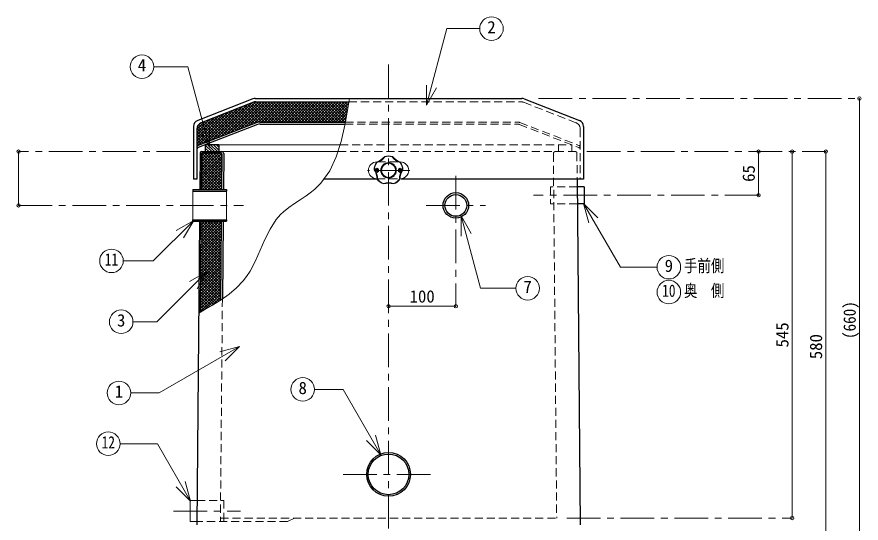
# Model space of a CAD drawing. Units: millimetres at full size, sheet at 1:10. Extents: x -2123 to 1927, y -1358 to 1452.
# Drawn here: x -650 to 605, y -731 to 22 of the extents above; entities that cross this region are included whole.
import ezdxf
from ezdxf.enums import TextEntityAlignment as Align

# ---------------------------------------------------------------- set-up
doc = ezdxf.new("R2010")
doc.units = ezdxf.units.MM
doc.header["$LTSCALE"] = 10
doc.header["$PDMODE"] = 32
doc.header["$PDSIZE"] = 5
doc.linetypes.add('CHAIN1', pattern=[8, 5, -1, 1, -1])
doc.linetypes.add('DASHED1', pattern=[1.8, 1.2, -0.6])
doc.layers.add('0-0', color=7, linetype='Continuous', lineweight=18)
doc.styles.add('ＭＳ ゴシック', font='')
doc.styles.get('ＭＳ ゴシック').set_extended_font_data('MS Gothic')

msp = doc.modelspace()

# ---------------------------------------------------------------- linework, layer by layer
at = {"layer": '0-0'}
for p, q in [((-41.56, -109.03), (-11.07, 4.78)), ((37.7, 4.78), (-11.07, 4.78)), ((-41.56, -109.03), (-41.56, -79.03)), ((-41.56, -109.03), (-26.56, -83.04)), ((-363.95, -172.13), (-378.95, -146.15)), ((-363.95, -172.13), (-363.95, -142.13)), ((-114.24, -193.44), (-115.3, -193.44)), ((-80.3, -193.44), (-81.37, -193.44)), ((-388.52, -236.74), (-388.52, -279.44)), ((-338.52, -236.74), (-338.52, -279.44)), ((192.11, -255.21), (199.88, -284.19)), ((192.11, -255.21), (213.32, -276.43)), ((192.11, -255.21), (246.85, -350.02)), ((10.23, -273.8), (10.23, -303.8)), ((10.23, -273.8), (25.23, -299.79)), ((10.23, -273.8), (39.06, -381.38)), ((-387.47, -280.45), (-413.45, -295.45)), ((-387.47, -280.45), (-402.47, -306.43)), ((301.39, -350.02), (246.85, -350.02)), ((-367.49, -356.18), (-393.47, -371.18)), ((-367.49, -356.18), (-382.49, -382.17)), ((91.51, -381.38), (39.06, -381.38)), ((-319.48, -468.09), (-348.46, -475.85)), ((-319.48, -468.09), (-340.69, -489.3)), ((-207.87, -531.74), (-165.32, -531.74)), ((-109.22, -628.91), (-165.32, -531.74)), ((-109.22, -628.91), (-116.98, -599.93)), ((-441.43, -612.55), (-496.93, -612.55)), ((-392.25, -697.73), (-441.43, -612.55)), ((-109.22, -628.91), (-130.43, -607.69)), ((-392.25, -697.73), (-413.46, -676.52)), ((-392.25, -697.73), (-400.01, -668.76)), ((-392.64, -697.09), (-392.64, -728.09)), ((-392.64, -697.09), (-382.51, -697.09)), ((-392.64, -728.09), (-382.79, -728.09))]:
    msp.add_line(p, q, dxfattribs=at)
at = {"layer": '0-0', "color": 4, "linetype": 'CHAIN1', "lineweight": 9}
for p, q in [((-97.8, -48.44), (-97.8, -808.09)), ((125.32, -99.12), (602.2, -99.12)), ((-392.8, -178.09), (-647.8, -178.09)), ((197.2, -178.09), (552.2, -178.09)), ((-66.3, -205.94), (-129.3, -205.94)), ((2.2, -214.09), (2.2, -408.09)), ((452.1, -243.09), (117.79, -243.09)), ((-647.8, -258.09), (-313.52, -258.09)), ((-41.8, -258.09), (46.2, -258.09)), ((-165.3, -658.09), (-30.3, -658.09)), ((-417.64, -712.59), (-317.64, -712.59)), ((167.2, -723.09), (502.2, -723.09))]:
    msp.add_line(p, q, dxfattribs=at)
at = {"layer": '0-0', "color": 5, "lineweight": 25}
for p, q in [((-299.55, -99.8), (-381.43, -131.64)), ((-295.93, -99.12), (100.32, -99.12)), ((103.95, -99.8), (185.82, -131.64)), ((-298.61, -104.8), (-376.43, -135.06)), ((-294.99, -104.12), (-156.78, -104.12)), ((-292.98, -134.8), (-380.89, -168.98)), ((-292.42, -137.8), (-380.89, -172.2)), ((-289.36, -134.12), (-161.86, -134.12)), ((-288.8, -137.12), (-162.38, -137.12)), ((-387.8, -140.96), (-387.8, -219.12)), ((-382.8, -144.38), (-382.8, -219.12)), ((192.2, -140.96), (192.2, -219.12)), ((-350.31, -168.09), (-370.31, -168.09)), ((-370.31, -168.09), (-370.31, -178.09)), ((-350.31, -168.09), (-350.31, -178.09)), ((-377.82, -180.07), (-378.31, -234.59)), ((-375.83, -181.08), (-376.31, -234.59)), ((-375.82, -178.09), (-345.83, -178.09)), ((-347.33, -180.09), (-374.83, -180.09)), ((-345.83, -181.6), (-346.31, -234.59)), ((-342.83, -181.11), (-343.31, -234.59)), ((-382.8, -219.12), (-387.8, -219.12)), ((-193.78, -218.44), (-114.69, -218.44)), ((192.2, -219.12), (-79.16, -219.12)), ((182.57, -219.12), (187.23, -733.09)), ((-388.52, -234.59), (-388.52, -236.74)), ((-388.52, -234.59), (-338.52, -234.59)), ((-388.52, -236.74), (-338.52, -236.74)), ((-338.52, -234.59), (-338.52, -236.74)), ((192.79, -230.59), (182.67, -230.59)), ((192.79, -230.59), (192.79, -255.59)), ((192.79, -255.59), (182.9, -255.59)), ((-388.52, -279.44), (-338.52, -279.44)), ((-388.52, -281.59), (-388.52, -279.44)), ((-388.52, -281.59), (-338.52, -281.59)), ((-378.74, -281.59), (-382.83, -733.09)), ((-376.74, -281.59), (-377.97, -417.29)), ((-346.74, -281.59), (-347.8, -399.14)), ((-343.74, -281.59), (-344.78, -397.07)), ((-338.52, -279.44), (-338.52, -281.59))]:
    msp.add_line(p, q, dxfattribs=at)
at = {"layer": '0-0', "color": 4, "lineweight": 9}
for p, q in [((602.2, -99.12), (602.2, -758.09)), ((-367.37, -163.73), (-314.7, -111.05)), ((-360.43, -161.03), (-307.76, -108.35)), ((-353.49, -158.33), (-300.81, -105.65)), ((-346.54, -155.63), (-295.04, -104.12)), ((-339.6, -152.93), (-290.79, -104.12)), ((-332.66, -150.23), (-286.55, -104.12)), ((-325.72, -147.53), (-282.31, -104.12)), ((-318.77, -144.83), (-278.06, -104.12)), ((-316.68, -111.82), (-293.51, -135)), ((-313.63, -110.64), (-290.12, -134.15)), ((-311.83, -142.13), (-273.82, -104.12)), ((-310.57, -109.45), (-285.9, -134.12)), ((-307.52, -108.26), (-281.66, -134.12)), ((-304.89, -139.43), (-269.58, -104.12)), ((-304.46, -107.07), (-277.42, -134.12)), ((-301.41, -105.88), (-273.18, -134.12)), ((-298.35, -104.7), (-268.93, -134.12)), ((-297.95, -136.73), (-265.34, -104.12)), ((-294.69, -104.12), (-264.69, -134.12)), ((-291.28, -134.3), (-261.09, -104.12)), ((-290.45, -104.12), (-260.45, -134.12)), ((-286.85, -134.12), (-256.85, -104.12)), ((-286.21, -104.12), (-256.21, -134.12)), ((-282.61, -134.12), (-252.61, -104.12)), ((-281.96, -104.12), (-251.96, -134.12)), ((-278.37, -134.12), (-248.37, -104.12)), ((-277.72, -104.12), (-247.72, -134.12)), ((-274.12, -134.12), (-244.12, -104.12)), ((-273.48, -104.12), (-243.48, -134.12)), ((-269.88, -134.12), (-239.88, -104.12)), ((-269.24, -104.12), (-239.24, -134.12)), ((-265.64, -134.12), (-235.64, -104.12)), ((-264.99, -104.12), (-234.99, -134.12)), ((-261.4, -134.12), (-231.4, -104.12)), ((-260.75, -104.12), (-230.75, -134.12)), ((-257.15, -134.12), (-227.15, -104.12)), ((-256.51, -104.12), (-226.51, -134.12)), ((-252.91, -134.12), (-222.91, -104.12)), ((-252.27, -104.12), (-222.27, -134.12)), ((-248.67, -134.12), (-218.67, -104.12)), ((-248.02, -104.12), (-218.02, -134.12)), ((-244.43, -134.12), (-214.43, -104.12)), ((-243.78, -104.12), (-213.78, -134.12)), ((-240.18, -134.12), (-210.18, -104.12)), ((-239.54, -104.12), (-209.54, -134.12)), ((-235.94, -134.12), (-205.94, -104.12)), ((-235.29, -104.12), (-205.29, -134.12)), ((-231.7, -134.12), (-201.7, -104.12)), ((-231.05, -104.12), (-201.05, -134.12)), ((-227.45, -134.12), (-197.45, -104.12)), ((-226.81, -104.12), (-196.81, -134.12)), ((-223.21, -134.12), (-193.21, -104.12)), ((-222.57, -104.12), (-192.57, -134.12)), ((-218.97, -134.12), (-188.97, -104.12)), ((-218.32, -104.12), (-188.32, -134.12)), ((-214.73, -134.12), (-184.73, -104.12)), ((-214.08, -104.12), (-184.08, -134.12)), ((-210.48, -134.12), (-180.48, -104.12)), ((-209.84, -104.12), (-179.84, -134.12)), ((-206.24, -134.12), (-176.24, -104.12)), ((-205.6, -104.12), (-175.6, -134.12)), ((-202, -134.12), (-172, -104.12)), ((-201.35, -104.12), (-171.35, -134.12)), ((-197.76, -134.12), (-167.76, -104.12)), ((-197.11, -104.12), (-167.11, -134.12)), ((-193.51, -134.12), (-163.51, -104.12)), ((-192.87, -104.12), (-162.87, -134.12)), ((-189.27, -134.12), (-159.27, -104.12)), ((-188.63, -104.12), (-161.38, -131.36)), ((-185.03, -134.12), (-157.11, -106.2)), ((-184.38, -104.12), (-160.75, -127.75)), ((-180.79, -134.12), (-157.9, -111.23)), ((-180.14, -104.12), (-160.11, -124.14)), ((-175.9, -104.12), (-159.48, -120.53)), ((-171.65, -104.12), (-158.85, -116.92)), ((-167.41, -104.12), (-158.22, -113.3)), ((-163.17, -104.12), (-157.65, -109.64)), ((-158.93, -104.12), (-157.07, -105.97)), ((-382.8, -166.43), (-335.53, -119.15)), ((-382.8, -162.18), (-342.47, -121.85)), ((-382.8, -157.94), (-349.41, -124.55)), ((-381.33, -169.19), (-328.58, -116.45)), ((-374.31, -166.43), (-321.64, -113.75)), ((-350.28, -124.89), (-327.11, -148.07)), ((-347.23, -123.7), (-324.05, -146.88)), ((-344.17, -122.52), (-321, -145.69)), ((-341.12, -121.33), (-317.94, -144.5)), ((-338.07, -120.14), (-314.89, -143.32)), ((-335.01, -118.95), (-311.83, -142.13)), ((-331.96, -117.76), (-308.78, -140.94)), ((-328.9, -116.58), (-305.73, -139.75)), ((-325.85, -115.39), (-302.67, -138.56)), ((-322.79, -114.2), (-299.62, -137.38)), ((-319.74, -113.01), (-296.56, -136.19)), ((-176.54, -134.12), (-158.74, -116.32)), ((-172.3, -134.12), (-159.64, -121.46)), ((-382.8, -153.7), (-356.35, -127.25)), ((-382.8, -149.46), (-363.3, -129.95)), ((-382.8, -145.21), (-370.24, -132.65)), ((-381.75, -139.92), (-377.25, -135.42)), ((-380.08, -137.52), (-357.66, -159.95)), ((-377.7, -135.66), (-354.6, -158.76)), ((-374.72, -134.4), (-351.55, -157.57)), ((-371.67, -133.21), (-348.49, -156.38)), ((-368.61, -132.02), (-345.44, -155.19)), ((-365.56, -130.83), (-342.38, -154.01)), ((-362.5, -129.64), (-339.33, -152.82)), ((-359.45, -128.46), (-336.27, -151.63)), ((-356.39, -127.27), (-333.22, -150.44)), ((-353.34, -126.08), (-330.16, -149.26)), ((-168.06, -134.12), (-160.54, -126.6)), ((-163.82, -134.12), (-161.44, -131.75)), ((-382.8, -147.53), (-366.82, -163.51)), ((-382.75, -143.34), (-363.76, -162.32)), ((-381.81, -140.04), (-360.71, -161.13)), ((-382.8, -151.77), (-369.87, -164.7)), ((-382.8, -156.01), (-372.93, -165.89)), ((-382.8, -160.26), (-375.98, -167.07)), ((-382.8, -164.5), (-379.04, -168.26)), ((-382.8, -168.74), (-381.9, -169.64)), ((-382.8, -170.67), (-382.38, -170.25)), ((-370.31, -168.51), (-360.73, -178.09)), ((-370.31, -172.75), (-364.97, -178.09)), ((-366.49, -168.09), (-356.49, -178.09)), ((-362.24, -168.09), (-352.24, -178.09)), ((-358, -168.09), (-350.31, -175.78)), ((-353.76, -168.09), (-350.31, -171.54)), ((-350.31, -168.09), (-169.81, -168.09)), ((-647.8, -178.09), (-647.8, -258.09)), ((-376.14, -214.91), (-345.86, -184.64)), ((-376.1, -210.63), (-346.14, -180.68)), ((-376.06, -206.35), (-349.79, -180.09)), ((-376.02, -202.07), (-354.03, -180.09)), ((-375.98, -197.79), (-358.28, -180.09)), ((-375.94, -193.51), (-362.52, -180.09)), ((-375.9, -189.23), (-366.76, -180.09)), ((-375.86, -184.94), (-371.01, -180.09)), ((-375.86, -184.17), (-346.12, -213.9)), ((-375.47, -180.32), (-346.09, -209.7)), ((-371.46, -180.09), (-346.05, -205.49)), ((-370.31, -176.99), (-369.21, -178.09)), ((-367.21, -180.09), (-346.01, -201.29)), ((-362.97, -180.09), (-345.97, -197.09)), ((-358.73, -180.09), (-345.93, -192.88)), ((-354.49, -180.09), (-345.9, -188.68)), ((-350.24, -180.09), (-345.86, -184.47)), ((-345.83, -178.09), (-173.02, -178.09)), ((452.2, -243.09), (452.2, -178.09)), ((502.2, -178.09), (502.2, -723.09)), ((552.2, -758.09), (552.2, -178.09)), ((-376.25, -227.76), (-345.98, -197.48)), ((-376.21, -223.48), (-345.94, -193.2)), ((-376.17, -219.2), (-345.9, -188.92)), ((-375.97, -196.79), (-346.24, -226.52)), ((-375.93, -192.58), (-346.2, -222.31)), ((-375.89, -188.38), (-346.16, -218.11)), ((-376.29, -232.04), (-346.01, -201.76)), ((-376.09, -209.4), (-350.9, -234.59)), ((-376.05, -205.19), (-346.66, -234.59)), ((-376.01, -200.99), (-346.28, -230.72)), ((-374.59, -234.59), (-346.05, -206.05)), ((-370.35, -234.59), (-346.09, -210.33)), ((-376.2, -222.01), (-363.63, -234.59)), ((-376.16, -217.81), (-359.38, -234.59)), ((-376.12, -213.6), (-355.14, -234.59)), ((-366.11, -234.59), (-346.13, -214.61)), ((-361.87, -234.59), (-346.17, -218.89)), ((-357.62, -234.59), (-346.21, -223.17)), ((-376.28, -230.42), (-372.11, -234.59)), ((-376.24, -226.22), (-367.87, -234.59)), ((-353.38, -234.59), (-346.25, -227.45)), ((-349.14, -234.59), (-346.29, -231.73)), ((-377.07, -317.67), (-346.79, -287.39)), ((-377.03, -313.39), (-346.75, -283.11)), ((-376.99, -309.11), (-349.47, -281.59)), ((-376.95, -304.83), (-353.71, -281.59)), ((-376.91, -300.54), (-357.95, -281.59)), ((-376.87, -296.26), (-362.2, -281.59)), ((-376.83, -291.98), (-366.44, -281.59)), ((-376.79, -287.7), (-370.68, -281.59)), ((-376.77, -285.08), (-347.04, -314.81)), ((-376.76, -283.42), (-374.92, -281.59)), ((-376.02, -281.59), (-347, -310.61)), ((-371.78, -281.59), (-346.96, -306.4)), ((-367.54, -281.59), (-346.92, -302.2)), ((-363.29, -281.59), (-346.89, -297.99)), ((-359.05, -281.59), (-346.85, -293.79)), ((-354.81, -281.59), (-346.81, -289.59)), ((-350.57, -281.59), (-346.77, -285.38)), ((-377.18, -330.51), (-346.91, -300.24)), ((-377.14, -326.23), (-346.87, -295.96)), ((-377.11, -321.95), (-346.83, -291.68)), ((-376.89, -297.69), (-347.15, -327.43)), ((-376.85, -293.49), (-347.12, -323.22)), ((-376.81, -289.29), (-347.08, -319.02)), ((-377.3, -343.36), (-347.02, -313.08)), ((-377.26, -339.08), (-346.98, -308.8)), ((-377.22, -334.8), (-346.95, -304.52)), ((-377, -310.31), (-347.27, -340.04)), ((-376.96, -306.1), (-347.23, -335.84)), ((-376.92, -301.9), (-347.19, -331.63)), ((-377.42, -356.2), (-347.14, -325.93)), ((-377.38, -351.92), (-347.1, -321.65)), ((-377.34, -347.64), (-347.06, -317.36)), ((-377.11, -322.92), (-347.38, -352.65)), ((-377.08, -318.72), (-347.34, -348.45)), ((-377.04, -314.51), (-347.31, -344.24)), ((-377.53, -369.05), (-347.26, -338.77)), ((-377.49, -364.77), (-347.22, -334.49)), ((-377.45, -360.48), (-347.18, -330.21)), ((-377.23, -335.54), (-347.5, -365.27)), ((-377.19, -331.33), (-347.46, -361.06)), ((-377.15, -327.13), (-347.42, -356.86)), ((-377.61, -377.61), (-347.33, -347.33)), ((-377.57, -373.33), (-347.3, -343.05)), ((-377.34, -348.15), (-347.61, -377.88)), ((-377.3, -343.94), (-347.57, -373.68)), ((-377.27, -339.74), (-347.53, -369.47)), ((-377.73, -390.45), (-347.45, -360.18)), ((-377.69, -386.17), (-347.41, -355.9)), ((-377.65, -381.89), (-347.37, -351.62)), ((-377.46, -360.76), (-347.73, -390.49)), ((-377.42, -356.56), (-347.69, -386.29)), ((-377.38, -352.35), (-347.65, -382.09)), ((-377.84, -403.3), (-347.57, -373.02)), ((-377.8, -399.02), (-347.53, -368.74)), ((-377.76, -394.74), (-347.49, -364.46)), ((-377.57, -373.38), (-350.25, -400.69)), ((-377.53, -369.17), (-347.66, -399.05)), ((-377.5, -364.97), (-347.76, -394.7)), ((-377.96, -416.14), (-347.68, -385.87)), ((-377.92, -411.86), (-347.64, -381.59)), ((-377.88, -407.58), (-347.61, -377.3)), ((-377.69, -385.99), (-358.05, -405.62)), ((-377.65, -381.79), (-355.45, -403.98)), ((-377.61, -377.58), (-352.85, -402.34)), ((-377.8, -398.6), (-366.03, -410.37)), ((-377.76, -394.4), (-363.36, -408.8)), ((-377.72, -390.19), (-360.69, -407.23)), ((-370.66, -413.09), (-347.72, -390.15)), ((-360.51, -407.18), (-347.76, -394.43)), ((-348.97, -399.88), (-347.8, -398.71)), ((-377.91, -411.22), (-374.07, -415.06)), ((-377.88, -407.01), (-371.38, -413.51)), ((-377.84, -402.81), (-368.71, -411.94)), ((2.2, -408.09), (-97.8, -408.09)), ((-377.95, -415.42), (-376.77, -416.6))]:
    msp.add_line(p, q, dxfattribs=at)
at = {"layer": '0-0', "linetype": 'DASHED1'}
for p, q in [((-156.78, -104.12), (99.38, -104.12)), ((103.01, -104.8), (180.82, -135.06)), ((-162.38, -137.12), (93.19, -137.12)), ((-161.86, -134.12), (93.76, -134.12)), ((96.82, -137.8), (185.29, -172.2)), ((97.38, -134.8), (185.29, -168.98)), ((187.2, -144.38), (187.2, -219.12)), ((-169.81, -168.09), (174.71, -168.09)), ((174.71, -168.09), (174.71, -178.09)), ((-173.02, -178.09), (180.22, -178.09)), ((147.22, -181.11), (152.14, -723.09)), ((182.22, -180.07), (182.57, -219.12)), ((-114.69, -218.44), (-80.91, -218.44)), ((142.79, -230.59), (142.79, -255.59)), ((182.67, -230.59), (142.79, -230.59)), ((182.9, -255.59), (142.79, -255.59)), ((-344.78, -397.07), (-347.74, -723.09)), ((-347.74, -723.09), (152.14, -723.09))]:
    msp.add_line(p, q, dxfattribs=at)
at = {"layer": '0-0', "color": 4, "linetype": 'DASHED1', "lineweight": 9}
for p, q in [((154.71, -168.09), (154.71, -178.09)), ((-114.24, -193.44), (-81.37, -193.44)), ((-117.8, -204.19), (-115.3, -202.94)), ((-117.8, -204.19), (-117.8, -207.69)), ((-115.3, -208.94), (-117.8, -207.69)), ((-115.3, -202.94), (-112.8, -204.19)), ((-112.8, -207.69), (-115.3, -208.94)), ((-112.8, -204.19), (-112.8, -207.69)), ((-80.3, -202.94), (-82.8, -204.19)), ((-82.8, -204.19), (-82.8, -207.69)), ((-82.8, -207.69), (-80.3, -208.94)), ((-77.8, -204.19), (-80.3, -202.94)), ((-80.3, -208.94), (-77.8, -207.69)), ((-77.8, -204.19), (-77.8, -207.69)), ((-382.51, -697.09), (-342.64, -697.09)), ((-342.64, -697.09), (-342.64, -728.09)), ((-347.74, -723.09), (-347.79, -728.09)), ((-237.74, -723.09), (-247.78, -728.09)), ((-247.78, -728.09), (-382.79, -728.09))]:
    msp.add_line(p, q, dxfattribs=at)
at = {"layer": '0-0'}
for points in [[(-363.95, -172.13), (-396.2, -51.77), (-446.85, -51.77)], [(-156, -99.12), (-158.3, -113.8), (-162.68, -138.8), (-168.16, -162.94), (-175.46, -185.69), (-185.27, -206.48), (-198.3, -224.79), (-207.6, -234.05), (-212.11, -237.76), (-220.37, -243.8), (-228.99, -249.58), (-237.68, -255.34), (-246.13, -261.33), (-254.05, -267.78), (-258.29, -271.83), (-264.63, -279.18), (-273.84, -293.31), (-281.55, -308.72), (-288.55, -324.73), (-295.64, -340.65), (-303.62, -355.81), (-308.97, -363.99), (-314.06, -370.48), (-323.92, -380.75), (-334.93, -390.03), (-346.85, -398.54), (-359.41, -406.49), (-372.38, -414.09), (-379.98, -418.43)], [(-387.47, -280.45), (-447.59, -340.57), (-492.17, -340.57)], [(-367.49, -356.18), (-442.44, -431.13), (-477.74, -431.13)], [(-319.48, -468.09), (-438.8, -536.98), (-481.07, -536.98)]]:
    msp.add_lwpolyline(points, dxfattribs=at)
for centre, radius in [((55.2, 4.78), 17.5), ((-464.35, -51.77), 17.5), ((-97.8, -205.94), 10.5), ((-509.67, -340.57), 17.5), ((318.89, -350.02), 17.5), ((109.01, -381.38), 17.5), ((318.89, -387.02), 17.5), ((-495.24, -431.13), 17.5), ((-225.37, -531.74), 17.5), ((-498.57, -536.98), 17.5), ((-514.43, -612.55), 17.5)]:
    msp.add_circle(centre, radius, dxfattribs=at)
at = {"layer": '0-0', "color": 4, "lineweight": 9}
msp.add_circle((-97.8, -205.94), 11.5, dxfattribs=at)
at = {"layer": '0-0', "color": 4, "linetype": 'DASHED1', "lineweight": 9}
for centre in [(-115.3, -205.94), (-80.3, -205.94)]:
    msp.add_circle(centre, 1.5, dxfattribs=at)
at = {"layer": '0-0', "color": 5, "lineweight": 25}
for centre, radius in [((2.2, -258.09), 19), ((2.2, -258.09), 16.2), ((-97.8, -658.09), 32.5), ((-97.8, -658.09), 30.25)]:
    msp.add_circle(centre, radius, dxfattribs=at)
for centre, radius, start, end in [((-295.93, -109.12), 10, 90, 111.25051), ((100.32, -109.12), 10, 68.74949, 90), ((-294.99, -114.12), 10, 90, 111.25051), ((-377.8, -140.96), 10, 111.25051, 180), ((-372.8, -144.38), 10, 111.25051, 180), ((-289.36, -144.12), 10, 90, 111.25051), ((-288.8, -147.12), 10, 90, 111.25051), ((182.2, -140.96), 10, 0, 68.74949), ((-379.8, -171.78), 3, 111.25051, 180), ((-379.8, -175), 3, 111.25051, 180), ((-375.82, -180.09), 2, 90, 179.48067), ((-374.83, -181.09), 1, 90, 179.48067), ((-347.33, -181.59), 1.5, 359.48067, 90), ((-345.83, -181.09), 3, 359.48067, 90)]:
    msp.add_arc(centre, radius, start, end, dxfattribs=at)
at = {"layer": '0-0', "linetype": 'DASHED1'}
for centre, radius, start, end in [((99.38, -114.12), 10, 68.74949, 90), ((93.19, -147.12), 10, 68.74949, 90), ((93.76, -144.12), 10, 68.74949, 90), ((177.2, -144.38), 10, 0, 68.74949), ((184.2, -171.78), 3, 0, 68.74949), ((184.2, -175), 3, 0, 68.74949), ((150.22, -181.09), 3, 90, 180.51933), ((180.22, -180.09), 2, 0.51933, 90)]:
    msp.add_arc(centre, radius, start, end, dxfattribs=at)
at = {"layer": '0-0'}
for centre, radius, start, end in [((-126.64, -166.24), 29.89, 291.41115, 320.58885), ((-119.55, -176), 18.83, 283.0119, 328.9881), ((-97.8, -205.94), 21.5, 74.5, 105.5), ((-97.8, -205.94), 21, 74.5, 105.5), ((-76.05, -176), 18.83, 211.0119, 256.9881), ((-68.96, -166.24), 29.89, 219.41115, 248.58885), ((-115.3, -205.94), 12.5, 90, 270), ((-97.8, -205.94), 21.5, 146.5, 177.5), ((-97.8, -205.94), 21, 146.5, 177.5), ((-80.3, -205.94), 12.5, 270, 90), ((-97.8, -205.94), 21, 2.5, 33.5), ((-97.8, -205.94), 21.5, 2.5, 33.5), ((-144.47, -221.1), 29.89, 3.41115, 32.58885), ((-133, -217.37), 18.83, 355.0119, 40.9881), ((-62.61, -217.37), 18.83, 139.0119, 184.9881), ((-51.14, -221.1), 29.89, 147.41115, 176.58885), ((-97.8, -205.94), 21.5, 218.5, 249.5), ((-97.8, -205.94), 21, 218.5, 249.5), ((-97.8, -255), 29.89, 75.41115, 104.58885), ((-97.8, -242.94), 18.83, 67.0119, 112.9881), ((-97.8, -205.94), 21, 290.5, 321.5), ((-97.8, -205.94), 21.5, 290.5, 321.5)]:
    msp.add_arc(centre, radius, start, end, dxfattribs=at)
at = {"layer": '0-0', "color": 1}
for p in [(602.2, -99.12), (-647.8, -178.09), (452.2, -178.09), (502.2, -178.09), (552.2, -178.09), (452.2, -243.09), (-647.8, -258.09), (-97.8, -408.09), (2.2, -408.09), (502.2, -723.09)]:
    msp.add_point(p, dxfattribs=at)

# ---------------------------------------------------------------- texts
at = {"layer": '0-0', "style": 'ＭＳ ゴシック'}
for s, p in [('2', (48.95, -7.72)), ('4', (-470.6, -64.27)), ('9', (312.64, -362.52)), ('7', (102.76, -393.88)), ('100', (-66.55, -408.09)), ('3', (-501.49, -443.63)), ('1', (-504.82, -549.48)), ('8', (-231.62, -544.24))]:
    msp.add_text(s, height=18.33, dxfattribs=at).set_placement(p, align=Align.BOTTOM_LEFT)
for s, p in [('65', (452.2, -223.09)), ('545', (502.2, -469.34)), ('580', (552.2, -486.84))]:
    msp.add_text(s, height=18.33, rotation=90, dxfattribs=at).set_placement(p, align=Align.BOTTOM_LEFT)
at = {"layer": '0-0', "style": 'ＭＳ ゴシック', "width": 0.8}
for s, p in [('11', (-519.67, -353.07)), ('手前側', (341.39, -362.52)), ('10', (308.89, -399.52)), ('奥\u3000側', (341.39, -399.52)), ('12', (-524.43, -625.05))]:
    msp.add_text(s, height=18.33, dxfattribs=at).set_placement(p, align=Align.BOTTOM_LEFT)
at = {"layer": '0-0', "style": 'ＭＳ ゴシック', "width": 0.9}
msp.add_text('(660)', height=18.33, rotation=90, dxfattribs=at).set_placement((602.2, -456.73), align=Align.BOTTOM_LEFT)

doc.saveas('drawing.dxf')
